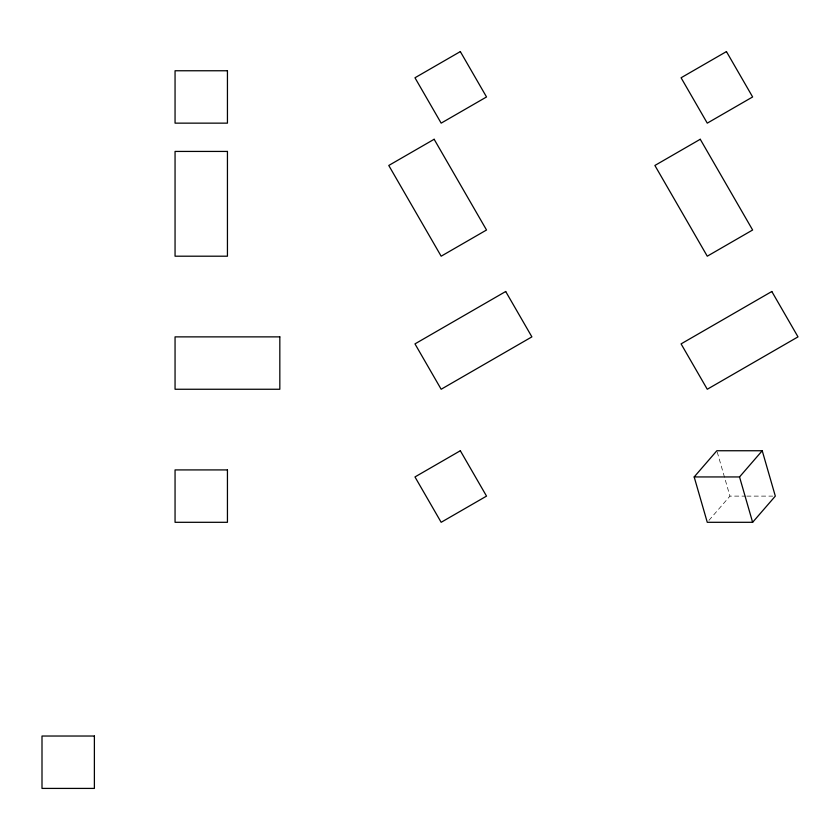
<?xml version="1.0" encoding="UTF-8"?>
<svg xmlns="http://www.w3.org/2000/svg" width="840" height="840" viewBox="0 0 840 840"><rect width="100%" height="100%" fill="white"/><g stroke="black" fill="none" stroke-linecap="round" stroke-linejoin="round"><path stroke-width="0.63" stroke-dasharray="4.2 3.15" d="M708.95 520.37L729.95 496.115L745.51 496.115M746.802 496.115L772.726 496.115M717.224 452.004L729.95 496.115"/><path stroke-width="1.26" d="M694.176 476.942L716.856 450.744L762.226 450.744L775.32 496.115L752.63 522.302L707.27 522.302L694.176 476.942L739.536 476.942L762.226 450.744M739.536 476.942L752.63 522.302M460.331 51.587L414.971 77.773L441.157 123.144L486.528 96.957L460.331 51.587M434.144 139.272L388.773 165.47L441.157 256.2L486.528 230.003L434.144 139.272M726.443 51.587L681.082 77.773L707.27 123.144L752.63 96.957L726.443 51.587M700.255 139.272L654.885 165.47L707.27 256.2L752.63 230.003L700.255 139.272M505.701 291.501L414.971 343.885L441.157 389.256L531.888 336.872L505.701 291.501M460.331 450.744L414.971 476.942L441.157 522.302L486.528 496.115L460.331 450.744M771.813 291.501L681.082 343.885L707.27 389.256L798 336.872L771.813 291.501M227.441 70.76L175.056 70.76L175.056 123.144L227.441 123.144L227.441 70.76M227.441 151.431L175.056 151.431L175.056 256.2L227.441 256.2L227.441 151.431M279.825 336.872L175.056 336.872L175.056 389.256L279.825 389.256L279.825 336.872M227.441 469.917L175.056 469.917L175.056 522.302L227.441 522.302L227.441 469.917M94.385 736.029L42 736.029L42 788.413L94.385 788.413L94.385 736.029"/></g></svg>
